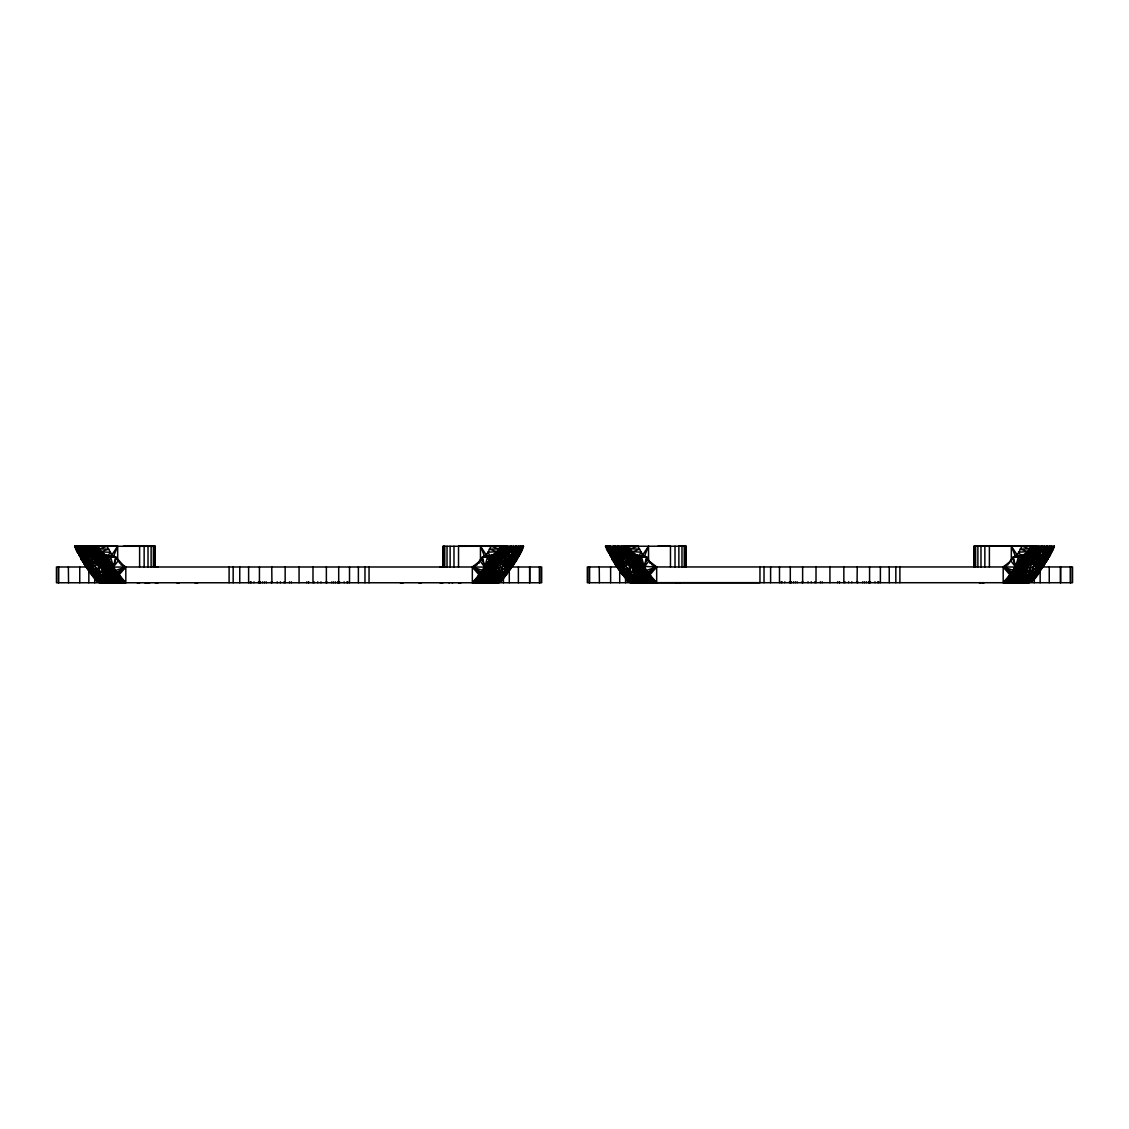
<?xml version="1.0" encoding="UTF-8"?>
<svg xmlns="http://www.w3.org/2000/svg" width="1129" height="1129" viewBox="0 0 1129 1129"><rect width="100%" height="100%" fill="white"/><g stroke="black" fill="none" stroke-linecap="round" stroke-linejoin="round"><path stroke-width="1.5" d="M107.932 556.526C116.964 553.633 119.265 563.258 125.813 566.998L125.813 582.733L99.437 582.79L95.697 580.25L86.213 567.266L74.641 546.267L155.237 546.267L155.237 566.998L158.159 566.998M443.372 566.998L443.372 546.267L444.755 546.267L444.755 566.998M447.028 566.998L447.028 546.267M450.132 566.998L450.132 546.267M453.985 566.998L453.985 546.267M611.664 558.686L616.025 565.573L605.497 546.224L686.107 546.224L686.107 566.956L684.245 566.956L684.245 546.224M974.228 566.956L974.228 546.224L1033.698 546.224L1025.174 555.355L1013.108 582.719C1023.848 573.32 1023.89 557.373 1031.44 546.224C1023.918 557.204 1018.358 570.032 1014.999 582.719C1025.005 572.784 1025.513 558.093 1031.257 546.224M975.611 566.956L975.611 546.224M977.883 566.956L977.883 546.224M980.988 566.956L980.988 546.224M984.855 566.956L984.855 546.224M86.411 546.267L86.171 555.722C91.491 566.786 104.108 570.879 108.948 582.776L95.4 569.326L82.798 561.96M617.267 546.224L617.027 555.68C622.361 566.744 634.964 570.837 639.804 582.719L626.27 569.284L613.654 561.917M478.23 563.357C480.46 556.47 487.601 556.343 489.407 549.174L496.901 551.672L492.724 558.29L481.293 582.762L488.631 565.177L493.161 558.855C492.202 546.662 483.48 576.256 486.232 580.32L484.129 582.762L484.778 578.852L493.161 558.855L500.57 546.267L493.867 559.151L494.192 565.347L485.075 582.762C496.675 574.125 500.076 559.307 504.353 546.267M1052.553 550.754L1054.359 546.224L1046.202 561.917L1033.599 569.284L1020.051 582.719L1030.128 568.55L1033.684 566.01L1043.972 561.974L1045.327 560.577L1046.216 555.835C1038.878 543.134 1020.814 551.347 1025.061 565.304L1027.178 565.036L1031.92 559.998L1042.152 546.224M91.915 575.324L90.913 573.052L92.536 569.595L92.169 564.782L85.028 562.016L83.673 560.633L82.784 555.877C99.366 535.541 116.64 569.722 120.055 582.747L113.577 576.975L105.42 558.29L97.56 546.267L102.711 553.69L106.182 555.821M650.77 563.315L646.522 556.893L644.32 556.526L642.768 554.805L637.786 546.21L630.349 548.863C633.298 560.817 636.446 573.264 644.871 582.719L644.222 578.796L635.839 558.799C634.921 546.182 651.108 578.74 650.911 582.705L644.433 576.933L636.276 558.248L628.43 546.224L633.567 553.647L637.052 555.778M306.749 582.747L306.763 581.83M837.605 582.691L837.619 581.788M87.413 546.267L102.697 555.426L125.813 582.733L119.124 575.804L113.394 567.083L115.666 556.936L105.505 555.369C110.938 562.2 112.971 571.726 111.898 580.32L113.055 582.762C101.455 574.125 98.068 559.307 93.778 546.267M759.958 566.956L759.958 582.691L656.669 582.691L649.979 575.762L644.264 567.026L646.522 556.893L636.361 555.327C641.808 562.157 643.826 571.683 642.768 580.278L643.925 582.719C632.325 574.082 628.924 559.25 624.647 546.224L637.786 546.21M289.532 582.747L289.56 581.83M820.402 582.691L820.416 581.788M477.384 564.669L472.331 566.998L479.077 574.957L472.331 582.733L498.693 582.79L500.966 581.731L514.048 564.063L516.334 560.393L517.096 556.188L516.376 553.365L513.977 550.458L504.113 547.099L500.641 548.087L496.732 551.996L495.433 555.426L475.168 582.747L479.077 574.957L492.639 555.369L482.478 556.936L484.736 567.083L479.021 575.804L472.331 582.733L472.331 566.998L480.375 560.718L482.746 556.809L490.79 556.526L487.7 552.236L496.901 551.672L492.018 555.553M1009.1 563.315C1011.316 556.428 1018.471 556.301 1020.277 549.131L1027.771 551.629L1026.303 555.369L1006.038 582.705C1012.29 572.742 1017.455 558.954 1027.334 553.337M314.13 582.747L314.158 581.83M844.986 582.691L845.014 581.788M116.16 571.726L121.424 582.747L114.96 575.635L109.795 572.713L104.178 572.897L107.043 582.776L105.35 582.127C96.233 571.74 98.209 558.559 95.88 546.267L74.641 546.267M618.283 546.224C633.806 553.125 646.522 566.603 652.294 582.705L645.816 575.592L640.665 572.671L635.034 572.84L637.899 582.733L636.22 582.084C627.103 571.697 629.079 558.502 626.736 546.224M89.205 571.514L97.673 580.08L103.797 582.776L103.642 579.784L105.632 577.907L111.192 575.705L112.279 576.185L114.001 582.762C105.576 573.306 102.443 560.859 99.479 548.92L106.93 546.253L111.898 554.847L114.368 556.668L105.251 555.383L104.969 558.855L112.279 576.185M614.952 564.02L620.061 571.472L628.543 580.038L634.667 582.733L634.512 579.727L636.502 577.85L642.048 575.663L643.135 576.143M280.373 582.747L280.401 581.83M515.346 561.96L502.73 569.326L489.196 582.776L499.272 568.593L502.814 566.052L513.116 562.016L514.471 560.633L515.346 555.877C510.788 550.43 501.502 545.561 496.478 553.393C493.415 563.738 490.282 575.141 482.238 582.762L484.778 578.852L485.145 570.978L492.23 555.369L482.478 556.936M811.229 582.691L811.271 581.788M1013.108 582.719L1015.648 578.796L1016.001 570.935L1023.1 555.327L1013.334 556.893L1015.606 567.026L1009.876 575.762L1003.187 582.691L1003.187 566.956L1011.245 560.676L1013.616 556.766L1021.068 556.484M522.261 546.267L521.683 550.797L516.334 560.393M320.932 582.747L320.975 581.83M851.788 582.691L851.83 581.788M115.666 556.936L105.9 555.369C111.277 563.879 112.745 573.56 115.892 582.762L114.071 581.209L109.795 572.713L102.711 553.69M646.522 556.893L636.77 555.327C642.147 563.837 643.615 573.518 646.762 582.719L644.927 581.153L640.665 572.671L633.567 553.647M1008.253 564.613L1003.187 566.956L1009.947 574.915L1003.187 582.691L1015.945 582.719L1017.102 580.278C1016.029 571.683 1018.062 562.157 1023.495 555.327L1013.334 556.893M485.865 576.185L491.242 577.145L489.788 581.223L487.305 582.762L487.432 580.701L496.323 565.079L499.865 547.226M1035.222 546.224C1030.932 559.25 1027.545 574.082 1015.945 582.719L1018.175 582.719L1018.287 580.659L1027.178 565.036L1030.721 547.184M271.976 581.83L271.92 582.747L271.764 566.998M326.888 582.747L326.944 581.83M802.79 582.691L802.846 581.788M857.758 582.691L857.814 581.788M331.785 582.747L331.855 581.83M862.655 582.691L862.711 581.788M80.808 558.728C86.707 568.536 95.316 576.919 105.307 582.776L105.703 581.675L111.898 580.32M616.617 566.49L628.444 577.342L636.163 582.733L636.558 581.633L642.768 580.278M264.511 582.747L264.581 581.83M795.38 582.691L795.451 581.788M335.426 582.747L335.496 581.83M866.282 582.691L866.352 581.788M337.656 582.747L337.74 581.83M868.526 582.691L868.596 581.788M338.418 582.747L338.502 581.83M869.274 582.691L869.358 581.788M258.442 582.747L258.527 581.83M789.298 582.691L789.383 581.788M94.892 546.267L95.838 552.857L93.566 559.349L89.05 560.21L85.014 559.547L82.996 561.099L85.028 562.016L87.413 568.197L90.913 573.052L89.374 570.117L89.487 563.808L84.816 556.329L84.548 546.267M612.666 560.351L612.045 554.678L615.023 550.416L615.418 546.224L613.583 546.224L615.686 556.287L618.777 562.2L623.039 564.74L623.391 569.552L621.769 573.01L627.668 581.449L630.307 582.747L656.669 582.691L656.669 566.956L648.625 560.676L646.254 556.766L639.663 556.484L644.857 556.611M1022.465 556.682L1023.34 555.327L1014.632 556.611L1023.749 555.327L1024.031 558.799L1019.487 565.135L1012.163 582.705L1025.457 568.452L1053.357 549.315M514.048 564.063L492.78 582.127L491.101 582.776L493.966 572.897L488.335 572.713L483.184 575.635L476.706 582.747L481.236 572.248L487.756 564.825L493.302 555.383L484.143 556.653M1046.202 561.917C1039.484 569.962 1030.664 576.99 1021.957 582.733L1024.822 572.84L1016.862 573.504L1007.576 582.705L1012.092 572.191L1018.612 564.782L1024.158 555.341L1014.999 556.611L1023.495 555.327L1015.606 567.026L1003.187 566.956L1011.019 573.617L1007.393 580.814L1008.253 580.927C1012.558 574.746 1017.003 567.633 1025.457 568.452M81.796 560.393C77.859 551.531 89.233 546.521 96.304 547.452C106.507 556.428 111.729 570.286 116.837 582.762C104.602 572.643 100.114 561.508 97.743 546.267M253.926 582.747L254.011 581.83M784.782 582.691L784.881 581.788M86.848 546.267L97.08 560.04L101.822 565.079L103.939 565.347L104.277 559.151L99.027 558.107L95.415 554.889L92.479 546.267M617.718 546.224L627.95 559.998L632.677 565.036L634.808 565.304L635.133 559.095L629.883 558.065L626.27 554.847L623.349 546.224L624.097 546.224L623.674 547.255L615.023 550.416C611.664 540.749 609.942 553.055 610.563 556.766M251.146 582.747L251.245 581.83M782.002 582.691L782.101 581.788M1047.204 560.351C1051.141 551.488 1039.767 546.464 1032.696 547.41C1031.44 559.476 1032.089 571.98 1023.65 582.084L1023.693 582.733C1035.321 585.048 1038.779 571.076 1044.918 564.02M250.201 582.747L250.299 581.83M509.052 546.267L505.75 551.728L504.578 559.349L501.22 563.893L492.837 582.776C502.828 576.919 511.437 568.536 517.336 558.728M781.07 582.691L781.169 581.788M1039.908 546.224L1036.605 551.686L1035.434 559.307L1032.089 563.837L1036.493 567.421L1042.081 568.155M523.066 547.537L523.503 546.267L521.683 550.797M1053.921 547.48L1054.077 546.224M113.577 576.975L113.352 578.852L115.892 582.762M644.433 576.933L644.222 578.796L646.762 582.719M515.417 546.267L513.314 556.329L508.643 563.808L508.756 570.117L506.215 575.324M1046.287 546.224L1044.184 556.287L1039.513 563.752L1039.626 570.06L1037.085 575.282M79.693 556.809L79.383 553.436L82.205 546.267M105.307 582.776C98.068 573.476 94.681 560.944 82.784 555.877L80.681 550.021L81.246 546.267M84.082 564.063C91.11 569.637 94.511 577.992 102.316 582.79L97.673 580.08L97.687 575.917L98.872 568.593L100.82 566.956L102.88 562.03L103.826 555.397L106.563 556.145M615.474 564.825C622.488 569.75 625.466 578.316 633.186 582.733L628.543 580.038L628.246 578.584L629.728 568.55L632.677 565.036L634.681 555.355C629.502 546.605 619.087 548.398 613.654 555.835L614.529 560.577L620.357 563.752L620.244 570.06L621.769 573.01L618.269 568.155L615.884 561.974L613.866 561.057L615.869 559.504L619.906 560.167L624.422 559.307L626.694 552.801L625.748 546.224M511.282 546.267L508.586 550.952L496.323 565.079L489.464 565.333L487.135 563.554L482.309 573.123L480.46 573.899L475.168 582.747L485.145 570.978L487.686 569.51L494.587 568.494L501.22 563.893L504.762 550.74L507.161 546.267M1011.33 560.04L1011.33 546.21L1015.535 556.526L1023.749 555.327L1021.547 559.688L1022.041 561.423L1027.785 561.974L1032.089 563.837L1035.618 550.698L1038.031 546.224L1036.182 547.255L1031.92 559.998M103.939 565.347L109.513 565.177L110.995 563.554L118.432 582.747L116.287 580.927L116.597 579.276L112.999 570.978L100.82 566.956L75.643 549.357M491.609 556.724L492.47 555.369L483.776 556.668L492.893 555.383L485.357 566.462L479.712 582.747L485.893 577.836L494.587 568.494M628.613 546.224C630.984 561.466 635.458 572.601 647.707 582.705L647.467 579.233L643.855 570.935L631.69 566.913L606.499 549.315M1025.061 565.304L1019.487 565.135L1018.005 563.512L1010.568 582.705L1014.195 579.911L1014.04 575.592L1016.001 570.935L1008.945 582.705L1012.84 571.669M84.604 564.867L95.245 571.697L92.804 576.524M615.672 564.825L626.115 571.655L623.66 576.482M1031.864 546.224L1029.507 562.609L1027.037 554.805L1031.638 546.224M508.939 571.514L495.814 582.79L500.457 580.08L500.754 578.627L499.272 568.593L497.31 566.956L495.25 562.03L494.319 555.397L496.478 553.393M1039.795 571.472L1026.684 582.733L1031.327 580.038L1031.313 575.875L1030.128 568.55L1028.18 566.913L1026.12 561.988L1025.174 555.355L1022.437 556.103M98.279 547.226L102.527 556.724L101.215 562.03L92.507 567.464L86.919 568.197M629.135 547.184L633.383 556.682L632.071 561.974L623.377 567.421L617.789 568.155M516.602 546.267L514.203 556.696L508.756 570.117M1047.472 546.224L1045.059 556.653L1039.626 570.06L1025.203 582.733L1031.624 578.584M501.332 581.491L497.804 581.745L497.367 578.627L502.73 569.326L508.205 569.256L502.433 580.25M1032.188 581.449L1028.66 581.703L1028.237 578.57L1033.599 569.284L1039.061 569.214L1033.303 580.207M90.969 546.267L93.382 550.74L96.911 563.893L90.348 562.934L86.298 565.502L77.506 552.123L79.016 546.267M634.808 565.304L640.369 565.135L641.865 563.512L649.288 582.705L647.157 580.885C640.566 570.117 637.462 550.119 623.674 547.255L621.839 546.224L624.238 550.698L627.78 563.837L621.218 562.891L617.154 565.46L608.362 552.081L609.886 546.224L605.497 546.224M522.106 546.267L522.106 549.357C516.983 565.008 501.445 571.274 491.101 582.776M492.47 555.369L487.601 556.512L484.736 567.083L472.331 566.998L480.164 573.659L476.537 580.856L477.398 580.969L481.984 571.726M1023.34 555.327L1018.471 556.47L1015.606 567.026L1010.794 560.704M81.034 556.188L82.784 555.877L81.189 554.734L79.171 554.988C83.32 559.208 91.082 558.911 93.806 553.252L89.925 548.355L90.489 546.267M636.163 582.733L624.069 563.526L612.045 554.678L610.041 554.946C614.19 559.165 621.952 558.855 624.662 553.21L620.781 548.313L621.359 546.224M106.535 556.724L105.66 555.369L110.529 556.512L109.358 560.746L110.797 564.048L118.616 576.002L124.486 582.733L119.053 574.957L125.813 566.998L120.747 564.669M637.391 556.682L636.53 555.327L641.399 556.47L640.214 560.704L641.667 564.006L649.485 575.959L655.342 582.691L647.016 571.669M492.837 582.776L504.931 563.569L516.955 554.734L520.328 546.267M1023.693 582.733L1025.626 581.689L1025.358 579.727L1022.112 577.102L1018.175 582.719L1023.693 582.733L1025.4 580.998L1035.787 563.526L1047.811 554.678L1051.184 546.224M481.152 560.478L482.746 556.809L481.152 560.478L481.942 557.726L484.736 567.083L485.357 566.462M105.35 582.127L89.939 569.256L95.4 569.326L100.763 578.627L100.34 581.745L96.812 581.491M636.22 582.084L620.795 569.214L626.27 569.284L631.633 578.57L631.196 581.703L627.668 581.449M511.211 568.197L505.623 567.464L501.22 563.893L501.05 560.04L505.651 546.267M518.437 556.809L518.747 553.436L515.925 546.267M1049.307 556.766C1051.536 555.087 1053.696 541.398 1052.976 549.315L1050.534 548.567L1046.244 551.912L1036.831 564.74L1036.464 569.552L1038.087 573.01L1048.192 558.686M105.66 555.369L115.384 556.809L116.202 557.726L113.394 567.083L125.813 566.998L117.98 573.659L122.962 582.747L119.053 574.957M94.017 547.099L93.481 548.877L91.477 547.763M624.887 547.057L624.351 548.835L622.347 547.706M503.252 546.267L502.193 551.008L502.73 554.889L504.578 559.349L506.822 560.083L511.183 560.012L516.927 557.839L518.959 554.988L516.955 554.734L521.019 552.123M1034.108 546.224L1033.063 550.966L1034.291 557.161L1035.434 559.307L1039.95 560.167L1047.783 557.797L1049.829 554.946L1046.795 546.224M510.266 569.651L513.116 562.016L515.134 561.099L513.13 559.547L510.223 562.242L501.22 563.893L496.929 562.03L491.171 561.48L490.678 559.744L492.639 555.369L488.786 556.526M1041.136 569.609L1043.972 561.974L1046.004 561.057L1043.986 559.504L1041.093 562.2L1032.089 563.837M494.192 565.347L498.03 550.515L500.387 546.267M518.691 546.267L515.346 555.877L517.096 556.188L518.959 554.988M1036.521 546.224L1036.182 547.255L1035.759 546.224M1049.561 546.224L1046.216 555.835L1047.966 556.145L1049.829 554.946L1047.811 554.678L1051.889 552.081M611.904 556.145L613.654 555.835L611.551 549.964L613.075 546.224M497.804 581.745L497.452 582.79L500.966 581.731M1028.66 581.703L1028.321 582.747L1031.835 581.689M517.096 556.188C510.28 561.508 503.153 554.113 501.826 547.452L502.828 546.267L500.966 551.714L501.05 560.04M1033.12 546.224L1032.696 547.41C1034.023 554.071 1041.15 561.466 1047.966 556.145M520.991 546.267L521.781 547.621C515.106 550.345 511.917 557.627 504.578 559.349L512.072 549.386L513.258 546.267M1047.783 557.797L1042.829 555.68L1035.434 559.307L1042.928 549.343L1044.113 546.224M482.238 582.762L483.339 579.953L483.184 575.635L485.145 570.978L478.089 582.747L480.333 575.917L473.658 582.733L479.077 574.957M502.73 554.889L499.117 558.107L493.867 559.151L484.073 581.209M1033.585 554.847L1029.973 558.065L1024.723 559.095L1014.929 581.153M478.894 563.357L479.924 560.746L484.736 567.083L489.252 560.478M510.731 568.197L507.231 573.052L505.863 571.189L502.885 571.697L504.367 575.79L500.457 580.08L494.333 582.776L494.488 579.784L491.242 577.145L487.305 582.762M93.241 546.267L92.818 547.297L91.604 546.267M101.412 551.996L110.43 552.236L107.354 556.526L113.465 556.569L117.67 546.253L105.872 546.238M639.734 556.498L644.32 556.526L648.54 546.21L648.54 560.04M492.78 582.127L497.31 566.956L492.188 572.883M1021.957 582.733L1024.525 578.796L1028.18 566.913L1023.057 572.84M1032.301 546.224L1028.096 554.057L1026.303 555.369M484.567 576.975L478.089 582.747L482.309 573.123L476.706 582.747M1015.423 576.933L1008.945 582.705L1014.477 569.185L1020.122 560.436M511.931 567.266L512.383 566.532M1042.787 567.224L1043.238 566.49M479.712 582.747L483.184 575.635L480.192 580.56M1010.568 582.705L1014.04 575.592L1011.062 580.518M484.129 582.762L485.978 578.838L488.603 576.524M512.975 565.615L513.526 564.867M1014.999 582.719L1016.848 578.796L1019.459 576.467L1022.112 577.102L1020.644 581.181L1018.175 582.719M1043.845 565.573L1044.396 564.825M500.768 546.267L495.433 555.426M93.806 553.252L96.304 547.452L95.302 546.267M624.662 553.21L627.174 547.41L626.172 546.224M518.747 553.436L520.229 550.5L522.501 549.357M1049.617 553.379L1051.085 550.458L1049.984 546.224M1023.749 555.327L1021.547 559.688L1025.174 555.355L1022.832 556.103M1049.829 554.946C1045.017 567.379 1031.031 571.373 1023.297 581.633L1017.102 580.278M487.756 564.825L479.698 579.417M1018.612 564.782L1010.554 579.375M484.595 569.736L478.075 581.393M1015.451 569.693L1008.931 581.35M519.114 546.267L520.229 550.5L513.314 556.329L506.822 560.083L504.931 563.569L508.191 566.024L512.256 566.532M1037.678 560.04L1035.787 563.526L1039.061 565.982L1043.111 566.49M502.885 571.697L500.443 575.917L503.717 574.746L505.863 571.189L505.961 564.782L507.782 562.934L513.78 557.867L516.743 559.659M1033.755 571.655L1031.313 575.875L1034.573 574.703L1036.718 571.133L1033.755 571.655L1036.196 576.482M77.153 546.267L76.447 550.797M608.009 546.224L607.317 550.754M492.639 555.369L490.057 559.744L490.79 557.726L487.601 556.512L488.786 560.746L487.333 564.048L476.537 580.856M1023.495 555.327L1020.926 559.702L1021.66 557.684L1018.471 556.47L1019.642 560.704L1018.203 564.006L1010.384 575.959L1004.514 582.691L1009.947 574.915M1022.253 556.103L1024.638 555.341L1019.487 565.135L1017.808 575.663L1016.721 576.143M1007.576 582.705L1013.179 573.08L1011.33 573.857L1006.038 582.705L1011.203 575.875L1007.393 580.814M510.717 546.267L496.181 554.847L498.651 562.651L500.994 546.267L491.214 546.253L489.407 549.174L498.651 548.92L496.732 551.996M1027.588 551.954L1029.521 548.863L1022.112 546.224L1020.277 549.131L1029.521 548.863M475.986 580.391L481.236 572.248L472.331 566.998L482.478 570.413M1006.856 580.348L1012.092 572.191L1003.187 566.956L1013.334 570.371M480.164 573.659L473.658 582.733M1011.019 573.617L1004.514 582.691M648.54 546.21L642.768 554.805L639.734 555.92M501.968 546.267L497.226 554.099L499.117 558.107L502.193 551.008L500.641 548.087L502.264 546.267M1032.837 546.224L1031.511 548.045L1033.063 550.966L1029.973 558.065L1028.096 554.057L1041.587 546.224M508.643 557.26L516.334 547.48M1039.499 557.218L1047.19 547.438M493.867 559.151L489.464 565.333L488.335 572.713L491.129 569.072M1024.723 559.095L1020.32 565.276L1019.205 572.671L1021.985 569.03M119.9 563.357L118.206 560.746L113.394 567.083L105.251 555.383L114.001 556.653L105.505 555.369L120.055 582.747L112.999 570.978L122.962 582.747L117.67 573.899L115.821 573.123L110.388 564.825M88.09 548.906L93.382 550.74L95.175 547.156L94.3 546.267M618.96 548.863L624.238 550.698L626.03 547.113L625.17 546.224M493.161 558.855L504.762 550.74L510.04 548.906M1024.031 558.799L1035.618 550.698L1040.91 548.863M638.845 556.089L636.107 555.327L645.379 569.185L650.911 582.705L643.855 570.935L653.832 582.705L649.923 574.915L656.669 566.956L651.616 564.613M1025.203 582.733L1031.327 580.038L1035.237 575.748L1028.237 578.57L1026.346 573.885L1024.822 572.84L1020.687 576.82M504.338 553.252L505.75 551.728L512.072 549.386L511.733 546.267M1035.194 553.21L1036.605 551.686L1042.928 549.343L1042.589 546.224M496.323 565.079L486.952 575.705L488.631 565.177L494.319 555.397L490.678 559.744L492.893 555.383L484.68 556.569L480.46 546.253L480.46 560.083M1027.178 565.036L1017.808 575.663L1019.459 576.467M503.83 546.267L502.969 547.156L504.762 550.74M1034.7 546.224L1033.825 547.113L1035.618 550.698M515.134 561.099L512.439 563.879L510.223 562.242L514.471 560.633M1046.004 561.057L1043.295 563.837L1041.093 562.2L1045.327 560.577M1016.227 566.419L1015.606 567.026L1012.798 557.684M1039.626 570.06L1041.587 568.155M489.831 576.863L493.966 572.897L495.476 573.927L497.367 578.627L504.367 575.79L505.34 576.524M96.515 581.181L97.673 580.08M627.371 581.139L628.543 580.038M494.333 582.776L500.754 578.627M492.625 556.385L493.782 555.383L491.397 556.145M1023.495 556.343L1024.638 555.341M506.526 546.267L505.326 547.297L504.903 546.267M632.677 565.036L642.048 575.663L640.369 565.135L636.107 555.327L638.478 556.089L635.698 555.341L653.832 582.705L648.836 573.617L656.669 566.956L643.643 566.419M96.911 563.893L93.566 559.349L92.395 551.728L81.217 557.839L79.171 554.988M606.894 546.224L607.219 547.579C613.894 550.303 617.083 557.585 624.422 559.307L623.25 551.686L612.073 557.797L610.041 554.946M85.028 562.016L90.348 562.934L84.365 557.867L81.528 546.267M615.884 561.974L621.218 562.891L615.22 557.825L612.666 547.438M501.22 563.893L506.822 560.083M491.948 555.821L495.433 553.69M1022.818 555.778L1026.289 553.647M506.653 547.763L504.649 548.877L504.113 547.099M1037.523 547.706L1035.519 548.835L1034.983 547.057M1050.534 548.567L1052.637 547.579L1051.847 546.224M513.328 564.867L511.846 565.502L507.782 562.934L511.973 555.722L512.072 549.386M1044.198 564.825L1042.702 565.46L1038.652 562.891L1044.635 557.825L1047.613 559.603M516.927 557.839L510.35 554.932L506.822 556.301L507.076 552.843L505.75 551.728M1042.928 549.343L1042.829 555.68L1041.22 554.875L1037.692 556.258L1037.932 552.801L1036.605 551.686M108.878 560.478L113.394 567.083L110.529 556.512L107.34 557.726L108.074 559.744L105.505 555.369M650.106 563.315L649.076 560.704L644.264 567.026L641.399 556.47L638.21 557.684L638.943 559.702L636.361 555.327L638.929 556.089M107.354 556.526L111.898 554.847L117.67 546.253L117.67 560.083M115.666 570.413L125.813 566.998L116.908 572.248L122.144 580.391M646.522 570.371L656.669 566.956L647.764 572.191L653.014 580.348M491.962 556.145L494.319 555.397L491.567 556.145M510.336 551.799L507.076 552.843L510.35 554.932M1041.206 551.756L1037.932 552.801L1041.22 554.875M84.887 546.267L86.072 549.386L93.566 559.349L86.171 555.722L78.465 548.609L76.024 549.357L75.064 546.267M606.739 546.224L608.362 552.081L612.045 554.678L609.335 548.567L606.894 549.315L605.934 546.224M494.544 581.04L496.972 580.348M1025.4 580.998L1027.827 580.292M121.607 580.856L117.797 575.917L121.607 580.856L120.747 580.969L115.821 573.123L112.773 566.462M652.463 580.814L648.667 575.875L652.463 580.814L651.602 580.927L646.691 573.08L652.294 582.705M487.855 556.512L483.24 556.724L487.601 556.512M1018.88 556.47L1014.11 556.682L1018.471 556.47M636.53 555.327L641.399 556.47M484.68 556.569L490.79 556.526L486.232 554.847L480.46 546.253M1015.535 556.526L1021.646 556.484L1027.771 551.629L1018.57 552.194L1021.646 556.484L1017.102 554.805L1011.33 546.21M110.529 556.512L114.89 556.724L110.12 556.512M81.387 559.659L84.365 557.867L89.374 570.117M612.257 559.603L615.22 557.825L620.244 570.06M85.762 566.532L92.169 564.782L93.213 563.569L91.322 560.083M102.471 546.253L100.269 546.253L108.807 546.267M139.686 546.267L155.237 546.267M439.971 566.998L442.893 566.998L442.893 546.267L523.503 546.267M462.368 546.253L459.08 546.253L464.781 546.267M523.207 546.267L522.106 549.357L519.665 548.609M633.327 546.21L631.04 546.21L638.139 546.224M678.924 546.224L686.107 546.224M973.762 566.956L973.762 546.224L1054.359 546.224M1025.555 546.21L1028.829 546.21L1021.717 546.224L1023.128 546.196M77.111 552.123L81.189 554.734L77.816 546.267M448.834 582.762L449.483 582.762M452.715 582.762L452.08 582.762M675.932 582.719L676.92 582.719M680.152 582.719L679.517 582.719M95.88 546.267L106.93 546.253M123.4 546.267L139.05 546.253L131.938 546.253M657.911 546.224L669.92 546.21L662.808 546.196M87.215 566.998L56.45 566.998L56.45 582.762L541.68 582.762L541.68 566.998L510.802 566.998M124.43 566.998L473.714 566.998M618.198 566.956L587.32 566.956L587.32 582.719L1072.55 582.719L1072.55 566.956L1041.785 566.956M655.286 566.956L1004.57 566.956M137.159 582.804L139.686 582.79M176.816 582.804L179.342 582.804M146.911 582.762L145.076 582.762L146.064 582.762M147.814 582.762L149.635 582.762L148.661 582.762M400.315 582.804L403.251 582.804M439.971 582.804L442.907 582.804M981.186 582.719L979.365 582.719L980.339 582.719M982.089 582.719L983.923 582.719L982.936 582.719M632.071 561.974L636.276 562.016L638.252 560.817L634.681 555.355L638.322 559.688L636.361 555.327M101.215 562.03L105.42 562.059L107.396 560.859L105.251 555.383M1026.529 567.054L1027.997 567.054M458.459 582.79L460.985 582.804M194.894 582.804L197.815 582.804M418.803 582.804L421.329 582.804M155.237 582.804L158.159 582.804M497.127 546.253L497.96 546.253L458.529 546.267L458.529 566.998M639.663 556.484L644.32 556.526M113.465 556.569L104.842 555.383L107.453 559.744L103.826 555.397L106.168 556.145M630.349 548.863L639.593 549.131L632.268 551.954M640.214 556.47L645.76 556.682L641.145 556.47M99.479 548.92L108.723 549.174L101.229 551.672L106.126 555.553M118.206 560.746L116.202 557.726M492.442 581.675L486.232 580.32M626.115 571.655L623.137 571.133L625.283 574.703L628.557 575.875L626.115 571.655L637.899 582.733M95.245 571.697L92.282 571.189L94.427 574.746L97.687 575.917L95.245 571.697L107.043 582.776M624.238 550.698L635.839 558.799M93.382 550.74L104.969 558.855M623.25 551.686L616.928 549.343L615.742 546.224M637.433 556.103L634.681 555.355L637.038 556.103M92.395 551.728L86.072 549.386M628.246 578.584L634.456 580.998M97.376 578.627L103.6 581.04M628.034 581.689L631.548 582.747L631.196 581.703M97.165 581.731L100.679 582.79L100.34 581.745M637.603 556.103L635.218 555.341L636.375 556.343M616.928 549.343L618.664 551.756L621.924 552.801L622.178 556.258L627.78 563.837M101.822 565.079L111.192 575.705L109.513 565.177L104.362 555.383L106.747 556.145M87.794 551.799L91.068 552.843L91.308 556.301L87.78 554.932L81.81 547.48M491.256 546.267L498.651 548.92M615.023 550.416L618.65 554.875L622.178 556.258L618.664 551.756M614.529 560.577L616.589 561.438M83.673 560.633L85.719 561.48M78.465 548.609L76.363 547.621L76.024 546.267M612.073 557.797L618.777 562.2L616.561 563.837L613.866 561.057M81.217 557.839L87.907 562.242L85.705 563.879L82.996 561.099M639.748 560.436L644.264 567.026L647.058 557.684L647.848 560.436L646.254 556.766L647.848 560.436M641.695 582.719L639.212 581.181L637.758 577.102L641.695 582.719L641.568 580.659L634.413 568.452M110.825 582.762L108.356 581.223L106.888 577.145L110.825 582.762L110.713 580.701L103.543 568.494M647.157 580.885L645.661 579.911L645.816 575.592L648.808 580.518M116.287 580.927L114.805 579.953L114.96 575.635L117.938 580.56M104.362 555.383L105.505 556.385M640.397 576.467L644.927 581.153M109.541 576.524L114.071 581.209M632.028 580.292L634.667 582.733M101.173 580.348L103.797 582.776M1031.327 580.038L1032.485 581.139M500.457 580.08L501.629 581.181M639.169 576.82L635.034 572.84L633.524 573.885L631.633 578.57L624.633 575.748L626.567 580.207M108.313 576.863L104.178 572.897L102.654 573.927L100.763 578.627L93.763 575.79L95.697 580.25M649.923 574.915L656.669 582.691M636.812 572.84L631.69 566.913L636.558 581.633M105.943 572.883L100.82 566.956L105.703 581.675M633.383 556.682L637.871 569.03L640.665 572.671L639.536 565.276L635.133 559.095M102.527 556.724L107.015 569.072L109.795 572.713L108.68 565.333L104.277 559.151M655.342 582.691L648.836 573.617M124.486 582.733L117.98 573.659M618.65 554.875L620.357 557.218M87.78 554.932L89.501 557.26M627.032 546.224L631.774 554.057L629.883 558.065L630.349 562.609L632.819 554.805L628.232 546.224M96.163 546.267L100.904 554.099L99.027 558.107L99.493 562.651L101.963 554.847L97.362 546.267M620.061 571.472L622.785 575.282M121.424 582.747L115.821 573.123L118.446 579.417M650.925 581.35L644.405 569.693M120.069 581.393L113.549 569.736M649.302 579.375L641.244 564.782M622.178 560.04L624.069 563.526L620.809 565.982L616.744 566.49L617.069 567.224M77.506 552.123L75.883 546.267M647.467 579.233L649.288 582.705M116.597 579.276L118.432 582.747M632.522 553.337L633.567 555.369M101.666 553.393L102.697 555.426M608.771 550.458L610.253 553.379M77.915 550.5L79.383 553.436M644.871 582.719L637.871 569.03M114.001 582.762L107.015 569.072M84.802 564.867L85.155 565.615M85.889 566.532L86.213 567.266M627.569 546.224L629.883 558.065L626.807 550.966L628.359 548.045L628.006 546.224M96.699 546.267L99.027 558.107L95.937 551.008L97.489 548.087L97.136 546.267M619.948 546.224L620.781 548.313M89.092 546.267L89.925 548.355M82.713 546.267L84.153 550.458M610.309 546.224L611.551 549.964M79.439 546.267L80.681 550.021M626.27 554.847L627.95 559.998M95.415 554.889L97.08 560.04M618.269 568.155L618.734 569.609M87.413 568.197L87.864 569.651M608.672 546.224L609.335 548.567M1038.511 546.224L1039.075 548.313M1027.785 561.974L1026.473 556.682M507.641 546.267L508.219 548.355M496.929 562.03L495.617 556.724M1051.085 550.458L1051.494 552.081M520.229 550.5L520.638 552.123M1012.403 579.233L1012.713 580.885M481.533 579.276L481.843 580.927M1047.754 546.224L1048.319 549.964M516.899 546.267L517.449 550.021M605.793 546.224L605.934 547.48M74.923 546.267L75.079 547.537M878.701 581.788L878.799 582.691M347.831 581.83L347.93 582.747M877.755 581.788L877.854 582.691M346.899 581.83L346.998 582.747M874.989 581.788L875.074 582.691M344.119 581.83L344.218 582.747M1044.452 546.224L1044.847 550.416M513.582 546.267L513.977 550.458M870.473 581.788L870.558 582.691M339.617 581.83L339.702 582.747M790.498 581.788L790.582 582.691M259.642 581.83L259.726 582.747M791.26 581.788L791.344 582.691M260.404 581.83L260.474 582.747M793.504 581.788L793.574 582.691M262.648 581.83L262.718 582.747M864.419 581.788L864.489 582.691M333.549 581.83L333.619 582.747M797.145 581.788L797.215 582.691M266.289 581.83L266.345 582.747M857.024 581.788L857.08 582.691L857.236 566.956M802.056 581.788L802.112 582.691M326.154 581.83L326.21 582.747M271.186 581.83L271.242 582.747M808.025 581.788L808.068 582.691M277.169 581.83L277.212 582.747M848.599 581.788L848.627 582.691M317.729 581.83L317.771 582.747M814.842 581.788L814.87 582.691M283.986 581.83L284.014 582.747M822.237 581.788L822.251 582.691M291.381 581.83L291.395 582.747M1070.744 566.956L1070.744 582.719M1070.264 566.956L1070.264 582.719M1060.625 566.956L1060.625 582.719M1060.456 566.956L1060.456 582.719M1049.25 566.956L1049.25 582.719M1040.162 568.706L1040.162 582.719M1034.291 577.455L1034.291 582.719M989.385 546.224L989.385 566.956M899.898 566.956L899.898 582.691M895.833 566.956L895.833 582.691M889.243 566.956L889.243 582.691M880.38 566.956L880.38 582.691M869.57 566.956L869.57 582.691M843.843 566.956L843.843 582.691M829.928 566.956L829.928 582.691M816.013 566.956L816.013 582.691M802.634 566.956L802.634 582.691M790.3 566.956L790.3 582.691M779.49 566.956L779.49 582.691M770.613 566.956L770.613 582.691M764.023 566.956L764.023 582.691M685.628 546.224L685.628 566.956M681.972 546.224L681.972 566.956M678.868 546.224L678.868 566.956M675.015 546.224L675.015 566.956M670.471 546.224L670.471 566.956M625.565 577.455L625.565 582.719M619.708 568.706L619.708 582.719M610.62 566.956L610.62 582.719M599.245 566.956L599.4 582.719M589.606 566.956L589.606 582.719M589.126 566.956L589.126 582.719M539.874 566.998L539.874 582.762M539.394 566.998L539.394 582.762M529.755 566.998L529.755 582.762M529.6 566.998L529.6 582.762M518.38 566.998L518.38 582.762M509.292 568.748L509.292 582.762M503.435 577.512L503.435 582.762M369.042 566.998L369.042 582.747M364.977 566.998L364.977 582.747M358.387 566.998L358.387 582.747M349.51 566.998L349.51 582.747M338.7 566.998L338.7 582.747M326.366 566.998L326.366 582.747M312.987 566.998L312.987 582.747M299.072 566.998L299.072 582.747M285.157 566.998L285.157 582.747M259.43 566.998L259.43 582.747M248.62 566.998L248.62 582.747M239.757 566.998L239.757 582.747M233.167 566.998L233.167 582.747M229.102 566.998L229.102 582.747M154.772 546.267L154.772 566.998M153.389 546.267L153.389 566.998M151.117 546.267L151.117 566.998M148.012 546.267L148.012 566.998M144.145 546.267L144.145 566.998M139.615 546.267L139.615 566.998M94.709 577.512L94.709 582.762M88.838 568.748L88.838 582.762M79.75 566.998L79.75 582.762M68.375 566.998L68.544 582.762M58.736 566.998L58.736 582.762M58.256 566.998L58.256 582.762M492.724 562.059L492.625 565.46L489.901 569.115L490.367 565.417L492.724 562.059M1023.58 562.016L1023.495 565.417L1020.757 569.072L1021.223 565.375L1023.58 562.016M500.966 551.714L499.399 554.946L498.425 553.295L500.091 550.289L500.966 551.714M1031.821 551.672L1030.269 554.903L1029.295 553.252L1030.96 550.246L1031.821 551.672M99.705 553.295L98.731 554.946L97.179 551.714L98.04 550.289L99.705 553.295M630.575 553.252L629.601 554.903L628.034 551.672L628.909 550.246L630.575 553.252M641.3 552.194L638.21 556.484L632.099 551.629L641.3 552.194M990.048 546.21L997.062 546.224L990.048 546.21M639.099 569.072L636.375 565.417L636.276 562.016L638.633 565.375L639.099 569.072M108.243 569.115L105.505 565.46L105.42 562.059L107.777 565.417L108.243 569.115M839.468 582.691L839.44 581.788L839.468 582.691M308.598 582.747L308.584 581.83L308.598 582.747"/></g></svg>
